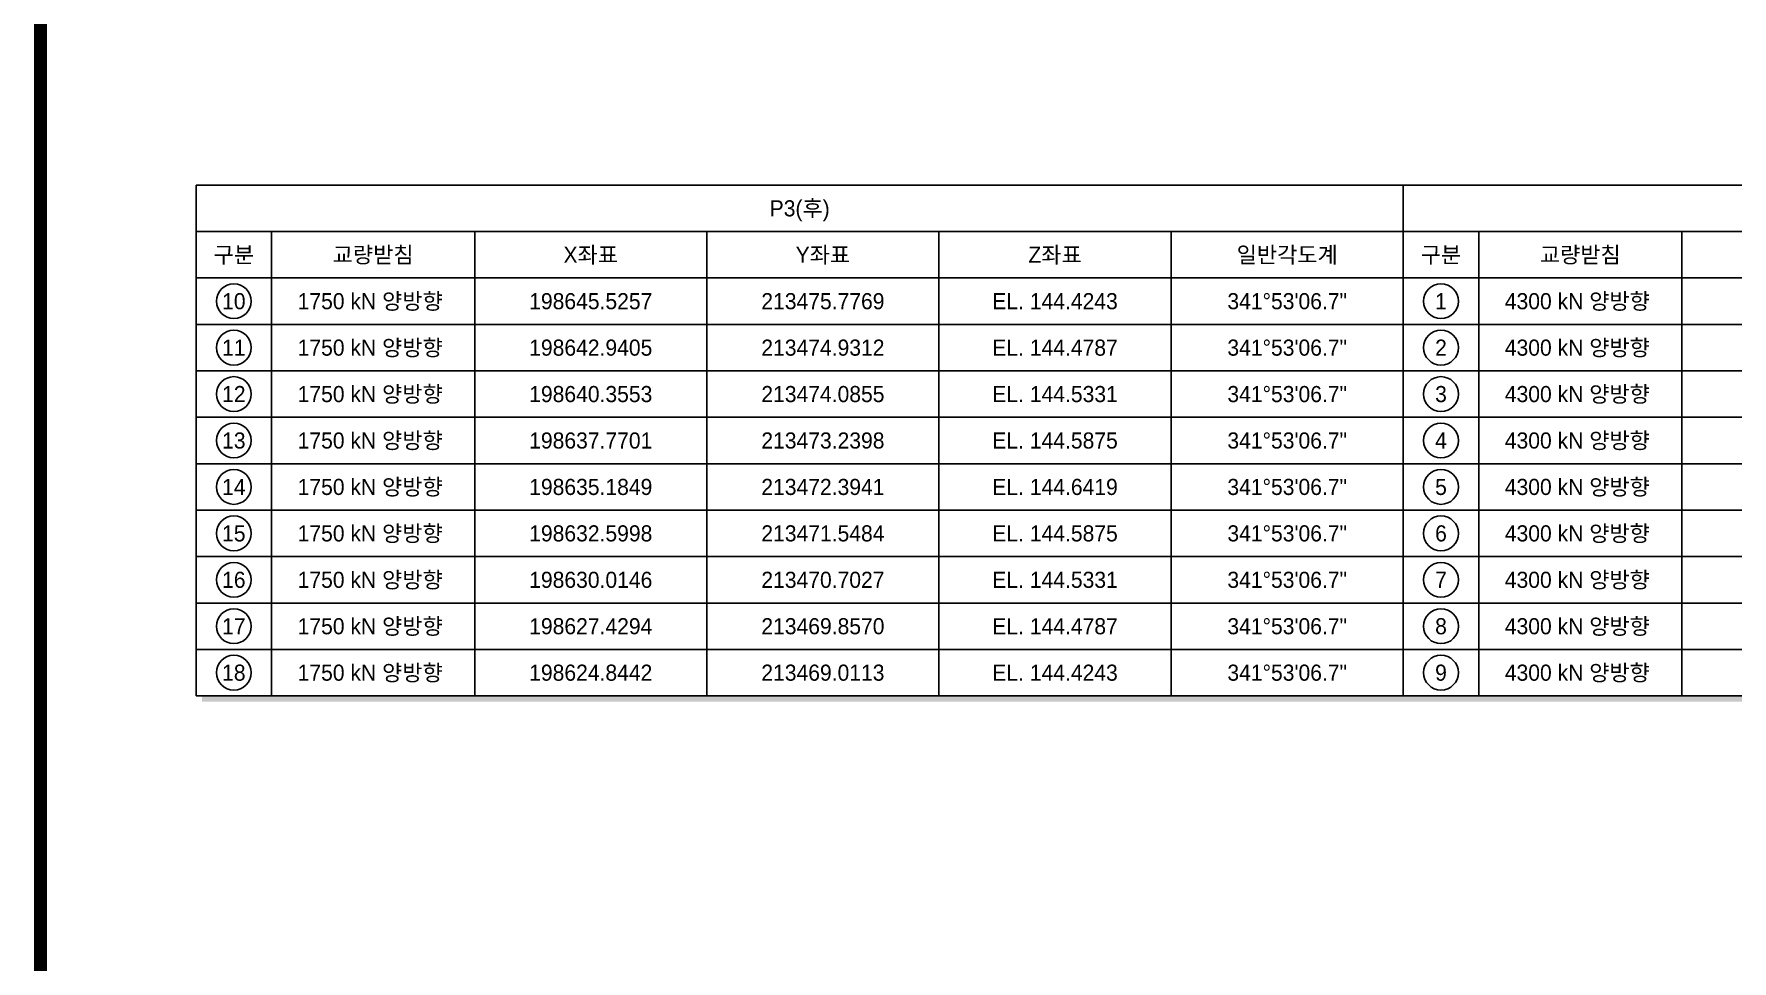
# Model space of a CAD drawing. Header units: feet. Extents: x 0 to 252300, y 0 to 207900.
# Drawn here: x 7200 to 86199, y 78525 to 121650 of the extents above; entities that cross this region are included whole.
import ezdxf
from ezdxf.enums import TextEntityAlignment as Align

# ---------------------------------------------------------------- set-up
doc = ezdxf.new("R2010")
doc.units = ezdxf.units.FT
doc.header["$LTSCALE"] = 3500
doc.header["$MEASUREMENT"] = 0
for name, color, linetype in [('CS-TABL-LIN2', 1, 'CONTINUOUS'), ('CS-TABL-TEX2', 3, 'CONTINUOUS'), ('CX-BORD', 3, 'CONTINUOUS'), ('CX-BORD-LIN1', 4, 'CONTINUOUS'), ('CX-BORD-LIN2', 3, 'CONTINUOUS'), ('CX-BORD-TEX2', 7, 'CONTINUOUS'), ('CX-BORD-TEX3', 6, 'CONTINUOUS')]:
    doc.layers.add(name, color=color, linetype=linetype)
doc.styles.add('A_STANDARD', font='')
doc.styles.add('TB_TEXT', font='')
doc.styles.add('TB_WBTXT', font='')
doc.styles.add('TB_WMTXT', font='')
doc.styles.get('A_STANDARD').set_extended_font_data('Gulim')
doc.styles.get('TB_TEXT').set_extended_font_data('Dotum')
doc.styles.get('TB_WBTXT').set_extended_font_data('Dotum')
doc.styles.get('TB_WMTXT').set_extended_font_data('DotumChe')

# ---------------------------------------------------------------- blocks, each defined once
blk = doc.blocks.new('CXBLKA1-KHCA')
at = {"layer": 'CX-BORD-LIN1', "const_width": 2}
blk.add_lwpolyline([(796, -2.273736754432321e-12), (0, 0), (0, 553.9999999999997), (795.9999999999998, 553.9999999999997)], close=True, dxfattribs=at)
at = {"layer": 'CX-BORD-LIN1', "style": 'TB_TEXT'}
for tag, height, p in [('TR_RDAT5', 3.5, (317.5, 33.00000000000011)), ('TR_DGN5', 3.5, (451.1184542177598, 33.00000000000009)), ('TR_CHK5', 3.5, (491.1184542177598, 33.00000000000009)), ('TR_APP5', 3.5, (531.1184542177598, 33.00000000000032)), ('TR_RNUM5', 3, (285.1051166181959, 32.63656332936301)), ('TR_RNUM4', 3, (285.1051166181959, 26.63656332936284)), ('TR_RDAT4', 3.5, (317.5, 26.99999999999994)), ('TR_DGN4', 3.5, (451.1184542177598, 26.99999999999993)), ('TR_CHK4', 3.5, (491.1184542177598, 26.99999999999993)), ('TR_APP4', 3.5, (531.1184542177598, 27.00000000000015)), ('TR_RNUM3', 3, (285.1051166181959, 20.63656332936395)), ('TR_RDAT3', 3.5, (317.5, 21.00000000000105)), ('TR_DGN3', 3.5, (451.1184542177598, 21.00000000000103)), ('TR_CHK3', 3.5, (491.1184542177598, 21.00000000000103)), ('TR_APP3', 3.5, (531.1184542177598, 21.00000000000126)), ('TR_RNUM2', 3, (285.1051166181959, 14.63656332936395)), ('TR_RDAT2', 3.5, (317.5, 15.00000000000105)), ('TR_DGN2', 3.5, (451.1184542177598, 15.00000000000103)), ('TR_CHK2', 3.5, (491.1184542177598, 15.00000000000103)), ('TR_APP2', 3.5, (531.1184542177598, 15.00000000000126)), ('TR_RDAT1', 3.5, (317.5, 8.999999999999943)), ('TR_DGN1', 3.5, (451.1184542177598, 8.99999999999993)), ('TR_CHK1', 3.5, (491.1184542177598, 8.99999999999993)), ('TR_APP1', 3.5, (531.1184542177598, 9.000000000000156)), ('TR_RNUM1', 3, (285.1051166181959, 8.636563329362843))]:
    blk.add_attdef(tag, text='', height=height, dxfattribs=at).set_placement(p, align=Align.MIDDLE_CENTER)
for tag, p in [('TR_RCON5', (342.3033138082338, 33.00000000000011)), ('TR_RCON4', (342.3033138082338, 26.99999999999994)), ('TR_RCON3', (342.3033138082338, 21.00000000000105)), ('TR_RCON2', (342.3033138082338, 15.00000000000105)), ('TR_RCON1', (342.3033138082338, 8.999999999999943))]:
    blk.add_attdef(tag, text='', height=3.5, dxfattribs=at).set_placement(p, align=Align.MIDDLE_LEFT)
at = {"layer": 'CX-BORD-LIN2', "style": 'TB_TEXT'}
blk.add_attdef('TD_VERSION', text='', height=3, rotation=90, dxfattribs=at).set_placement((800.499999405456, 48.01489921212271), align=Align.MIDDLE_CENTER)
at = {"layer": 'CX-BORD-TEX2', "style": 'TB_WMTXT'}
for tag, height, p in [('TB_CNAME', 5, (15.34476638720094, 531.8324131479245)), ('TB_CSCOP', 4, (16.63456755316179, 523.8324131479245))]:
    blk.add_attdef(tag, text='', height=height, dxfattribs=at).set_placement(p, align=Align.BOTTOM_LEFT)
at = {"layer": 'CX-BORD-TEX2', "style": 'TB_WBTXT'}
for tag, height, p in [('TB_MTITIL', 10, (397.9999999999999, 533.3264135606181)), ('TB_STITL', 7, (397.9999999999999, 518.3264135606181))]:
    blk.add_attdef(tag, text='', height=height, dxfattribs=at).set_placement(p, align=Align.MIDDLE_CENTER)
at = {"layer": 'CX-BORD-TEX3', "style": 'TB_TEXT'}
for tag, height, p in [('TD_LNDST', 4.500000000000001, (215, 31.49999999999946)), ('TD_DSECT', 4.500000000000001, (605.5, 31.50000000000056)), ('TD_DDIST', 4.500000000000001, (654.5, 31.5000000000007)), ('TD_DNAME_TOP', 4.500000000000001, (755, 27.95701132476691)), ('TD_DCOMP', 4.500000000000001, (215.0000000000001, 22.58754437093034)), ('TD_CSECT', 4.500000000000001, (605.5, 22.50000000000055)), ('TD_CDIST', 4.500000000000001, (654.5, 22.50000000000063)), ('TD_DNAME_MAIN', 4.500000000000001, (755, 21.47309584254916)), ('TD_CCOMP', 4.500000000000001, (215.0000000000001, 13.59273296473088)), ('TD_HSCAL', 4.500000000000001, (620.8841087955549, 13.74838269424776)), ('TD_VSCAL', 4.500000000000001, (656.8614607241562, 13.74838269424776)), ('TD_DNAME_BOT', 3, (755, 15.24894304459829)), ('TD_CNAME', 5, (65, 7.595640316786881)), ('TD_FIELD', 4.500000000000001, (180, 5.125020286179691)), ('TD_CSTEP', 4.500000000000001, (250.7440000000001, 5.125020286179208)), ('TD_DWGCODE', 4.500000000000001, (637, 4.790803741701226)), ('TD_DWGNO', 4.500000000000001, (755, 5.001673382306535))]:
    blk.add_attdef(tag, text='', height=height, dxfattribs=at).set_placement(p, align=Align.MIDDLE_CENTER)

msp = doc.modelspace()

# ---------------------------------------------------------------- linework, layer by layer
at = {"layer": 'CS-TABL-LIN2'}
for p, q in [((14743.65974611184, 114619.2535373691), (239383.6597461114, 114619.2535373691)), ((14743.65974611184, 90859.25353736914), (14743.65974611184, 114619.2535373691)), ((70903.65974611184, 114619.2535373691), (70903.65974611184, 90859.25353736914)), ((14743.65974611184, 112459.2535373691), (239383.6597461114, 112459.2535373691)), ((18253.65974611172, 112459.2535373691), (18253.65974611172, 90859.25353736914)), ((27703.65974611207, 112459.2535373691), (27703.65974611207, 90859.25353736914)), ((38503.65974611184, 112459.2535373691), (38503.65974611184, 90859.25353736914)), ((49303.65974611207, 112459.2535373691), (49303.65974611207, 90859.25353736914)), ((60103.65974611172, 112459.2535373691), (60103.65974611172, 90859.25353736914)), ((74413.65974611184, 112459.2535373691), (74413.65974611184, 90859.25353736914)), ((83863.65974611184, 112459.2535373691), (83863.65974611184, 90859.25353736914)), ((14743.65974611184, 110299.2535373691), (239383.6597461114, 110299.2535373691)), ((14743.65974611184, 108139.2535373691), (239383.6597461114, 108139.2535373691)), ((14743.65974611184, 105979.2535373691), (239383.6597461114, 105979.2535373691)), ((14743.65974611184, 103819.2535373691), (239383.6597461114, 103819.2535373691)), ((14743.65974611184, 101659.2535373691), (239383.6597461114, 101659.2535373691)), ((14743.65974611184, 99499.25353736914), (239383.6597461114, 99499.25353736914)), ((14743.65974611184, 97339.25353736914), (239383.6597461114, 97339.25353736914)), ((14743.65974611184, 95179.25353736914), (239383.6597461114, 95179.25353736914)), ((14743.65974611184, 93019.25353736914), (239383.6597461114, 93019.25353736914)), ((239383.6597461114, 90859.25353736914), (14743.65974611184, 90859.25353736914))]:
    msp.add_line(p, q, dxfattribs=at)
for centre in [(16498.65974611184, 109219.2535373691), (72658.65974611184, 109219.2535373691), (16498.65974611184, 107059.2535373691), (72658.65974611184, 107059.2535373691), (16498.65974611184, 104899.2535373691), (72658.65974611184, 104899.2535373691), (16498.65974611184, 102739.2535373691), (72658.65974611184, 102739.2535373691), (16498.65974611184, 100579.2535373691), (72658.65974611184, 100579.2535373691), (16498.65974611184, 98419.25353736914), (72658.65974611184, 98419.25353736914), (16498.65974611184, 96259.25353736914), (72658.65974611184, 96259.25353736914), (16498.65974611184, 94099.25353736914), (72658.65974611184, 94099.25353736914), (16498.65974611184, 91939.25353736914), (72658.65974611184, 91939.25353736914)]:
    msp.add_circle(centre, 810, dxfattribs=at)
msp.add_solid([(15013.65974611184, 90859.25353736914), (239653.6597461114, 90859.25353736914), (15013.65974611184, 90589.25353736914), (239653.6597461114, 90589.25353736914)], dxfattribs=at)

# ---------------------------------------------------------------- block references
at = {"layer": 'CX-BORD', "xscale": 299.9999999999999, "yscale": 299.9999999999999, "zscale": 299.9999999999999}
msp.add_blockref('CXBLKA1-KHCA', (7500.000031656119, 35700.00015042936), dxfattribs=at)

# ---------------------------------------------------------------- texts
at = {"layer": 'CS-TABL-TEX2', "style": 'A_STANDARD'}
for s, p in [('P3(후)', (42823.65974611172, 113539.2535373691)), ('구분', (16498.65974611184, 111379.2535373691)), ('교량받침', (22978.65974611172, 111379.2535373691)), ('X좌표', (33103.65974611184, 111379.2535373691)), ('Y좌표', (43903.65974611184, 111379.2535373691)), ('Z좌표', (54703.65974611172, 111379.2535373691)), ('일반각도계', (65503.65974611184, 111379.2535373691)), ('구분', (72658.65974611184, 111379.2535373691)), ('교량받침', (79138.65974611184, 111379.2535373691)), ('10', (16498.65974611184, 109219.2535373691)), ('1750 kN 양방향 ', (22978.65974611172, 109219.2535373691)), ('198645.5257', (33103.65974611184, 109219.2535373691)), ('213475.7769', (43903.65974611184, 109219.2535373691)), ('EL. 144.4243', (54703.65974611172, 109219.2535373691)), ('341%%d53\'06.7"', (65503.65974611184, 109219.2535373691)), ('1', (72658.65974611184, 109219.2535373691)), ('4300 kN 양방향 ', (79138.65974611184, 109219.2535373691)), ('1750 kN 양방향 ', (22978.65974611172, 107059.2535373691)), ('198642.9405', (33103.65974611184, 107059.2535373691)), ('213474.9312', (43903.65974611184, 107059.2535373691)), ('EL. 144.4787', (54703.65974611172, 107059.2535373691)), ('341%%d53\'06.7"', (65503.65974611184, 107059.2535373691)), ('2', (72658.65974611184, 107059.2535373691)), ('4300 kN 양방향 ', (79138.65974611184, 107059.2535373691)), ('11', (16498.65974611184, 107059.2535373691)), ('12', (16498.65974611184, 104899.2535373691)), ('1750 kN 양방향 ', (22978.65974611172, 104899.2535373691)), ('198640.3553', (33103.65974611184, 104899.2535373691)), ('213474.0855', (43903.65974611184, 104899.2535373691)), ('EL. 144.5331', (54703.65974611172, 104899.2535373691)), ('341%%d53\'06.7"', (65503.65974611184, 104899.2535373691)), ('3', (72658.65974611184, 104899.2535373691)), ('4300 kN 양방향 ', (79138.65974611184, 104899.2535373691)), ('13', (16498.65974611184, 102739.2535373691)), ('1750 kN 양방향 ', (22978.65974611172, 102739.2535373691)), ('198637.7701', (33103.65974611184, 102739.2535373691)), ('213473.2398', (43903.65974611184, 102739.2535373691)), ('EL. 144.5875', (54703.65974611172, 102739.2535373691)), ('341%%d53\'06.7"', (65503.65974611184, 102739.2535373691)), ('4', (72658.65974611184, 102739.2535373691)), ('4300 kN 양방향 ', (79138.65974611184, 102739.2535373691)), ('14', (16498.65974611184, 100579.2535373691)), ('1750 kN 양방향 ', (22978.65974611172, 100579.2535373691)), ('198635.1849', (33103.65974611184, 100579.2535373691)), ('213472.3941', (43903.65974611184, 100579.2535373691)), ('EL. 144.6419', (54703.65974611172, 100579.2535373691)), ('341%%d53\'06.7"', (65503.65974611184, 100579.2535373691)), ('5', (72658.65974611184, 100579.2535373691)), ('4300 kN 양방향 ', (79138.65974611184, 100579.2535373691)), ('15', (16498.65974611184, 98419.25353736914)), ('1750 kN 양방향 ', (22978.65974611172, 98419.25353736914)), ('198632.5998', (33103.65974611184, 98419.25353736914)), ('213471.5484', (43903.65974611184, 98419.25353736914)), ('EL. 144.5875', (54703.65974611172, 98419.25353736914)), ('341%%d53\'06.7"', (65503.65974611184, 98419.25353736914)), ('6', (72658.65974611184, 98419.25353736914)), ('4300 kN 양방향 ', (79138.65974611184, 98419.25353736914)), ('16', (16498.65974611184, 96259.25353736914)), ('1750 kN 양방향 ', (22978.65974611172, 96259.25353736914)), ('198630.0146', (33103.65974611184, 96259.25353736914)), ('213470.7027', (43903.65974611184, 96259.25353736914)), ('EL. 144.5331', (54703.65974611172, 96259.25353736914)), ('341%%d53\'06.7"', (65503.65974611184, 96259.25353736914)), ('7', (72658.65974611184, 96259.25353736914)), ('4300 kN 양방향 ', (79138.65974611184, 96259.25353736914)), ('17', (16498.65974611184, 94099.25353736914)), ('1750 kN 양방향 ', (22978.65974611172, 94099.25353736914)), ('198627.4294', (33103.65974611184, 94099.25353736914)), ('213469.8570', (43903.65974611184, 94099.25353736914)), ('EL. 144.4787', (54703.65974611172, 94099.25353736914)), ('341%%d53\'06.7"', (65503.65974611184, 94099.25353736914)), ('8', (72658.65974611184, 94099.25353736914)), ('4300 kN 양방향 ', (79138.65974611184, 94099.25353736914)), ('18', (16498.65974611184, 91939.25353736914)), ('1750 kN 양방향 ', (22978.65974611172, 91939.25353736914)), ('198624.8442', (33103.65974611184, 91939.25353736914)), ('213469.0113', (43903.65974611184, 91939.25353736914)), ('EL. 144.4243', (54703.65974611172, 91939.25353736914)), ('341%%d53\'06.7"', (65503.65974611184, 91939.25353736914)), ('9', (72658.65974611184, 91939.25353736914)), ('4300 kN 양방향 ', (79138.65974611184, 91939.25353736914))]:
    msp.add_text(s, height=750, dxfattribs=at).set_placement(p, align=Align.MIDDLE_CENTER)

doc.saveas('drawing.dxf')
